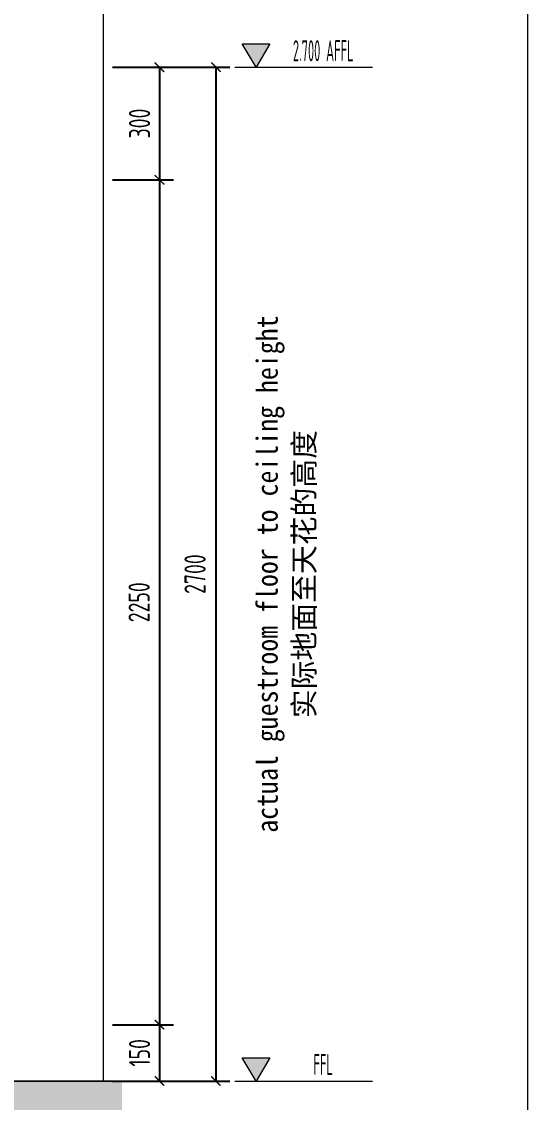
# Model space of a CAD drawing. Header units: millimetres. Extents: x 3162 to 221128, y -144913 to 11496.
# Drawn here: x 56250 to 57596, y -142092 to -139213 of the extents above; entities that cross this region are included whole.
import ezdxf
from ezdxf.enums import TextEntityAlignment as Align

# ---------------------------------------------------------------- set-up
doc = ezdxf.new("R2010")
doc.units = ezdxf.units.MM
doc.header["$LTSCALE"] = 10
doc.layers.get('Defpoints').update_dxf_attribs({"color": 250})
for name, color, linetype, lineweight in [('Drawing【图框、表格】', 150, 'Continuous', 0), ('Elevation【立面图库】', 150, 'Continuous', 0), ('FC-Hatch【平面填充】', 250, 'Continuous', 0), ('FF-Text【平面文字】', 2, 'Continuous', 0), ('RC-dimensions', 44, 'Continuous', 0), ('Wall【立面墙】', 252, 'Continuous', 0)]:
    doc.layers.add(name, color=color, linetype=linetype, lineweight=lineweight)
doc.styles.add('宋体', font='', dxfattribs={"width": 0.8})
doc.styles.add('尺寸标注', font='ARCHS.SHX', dxfattribs={"width": 0.8})
doc.styles.add('标高', font='ARCHS.SHX', dxfattribs={"width": 0.5})
doc.styles.get('宋体').set_extended_font_data('SimSun')
doc.dimstyles.new('海龙1：25', dxfattribs={"dimscale": 25, "dimtxt": 2.25, "dimasz": 1, "dimexe": 1.5, "dimexo": 1, "dimgap": 1, "dimtad": 1, "dimdec": 0, "dimrnd": 5, "dimdsep": 46, "dimtxsty": '尺寸标注', "dimblk": 'ARCHTICK', "dimblk1": 'ARCHTICK', "dimblk2": 'ARCHTICK', "dimcen": 1, "dimclrd": 44, "dimclre": 44, "dimclrt": 2, "dimadec": 0, "dimazin": 0, "dimtfac": 1, "dimtdec": 0, "dimtix": 1, "dimtmove": 2, "dimatfit": 3, "dimldrblk": 'hl_arrow2', "dimfxl": 5, "dimfxlon": 1, "dimarcsym": 0})

# ---------------------------------------------------------------- blocks, each defined once
blk = doc.blocks.new('_ArchTick')
at = {"color": 2, "linetype": 'ByBlock', "const_width": 0.15}
blk.add_lwpolyline([(-0.5, -0.5), (0.5, 0.5)], dxfattribs=at)
blk = doc.blocks.new('*D1777')
at = {"layer": 'Defpoints', "color": 0, "transparency": 16777216}
for p in [(56467.1, -139334.8), (56467.1, -139634.8), (56617.1, -139634.8)]:
    blk.add_point(p, dxfattribs=at)
at = {"layer": 'RC-dimensions', "color": 44, "lineweight": -2, "transparency": 16777216}
for p, q in [((56492.1, -139334.8), (56654.6, -139334.8)), ((56617.1, -139334.8), (56617.1, -139634.8)), ((56492.1, -139634.8), (56654.6, -139634.8))]:
    blk.add_line(p, q, dxfattribs=at)
at = {"layer": 'RC-dimensions', "color": 44, "lineweight": -2, "transparency": 16777216, "xscale": 25, "yscale": 25, "zscale": 25}
for p, rotation in [((56617.1, -139334.8), 90), ((56617.1, -139634.8), 270)]:
    blk.add_blockref('_ArchTick', p, dxfattribs=dict(at, rotation=rotation))
at = {"layer": 'RC-dimensions', "color": 2, "transparency": 16777216, "insert": (56564, -139484.8), "char_height": 56.25, "attachment_point": 5, "rotation": 90, "style": '尺寸标注'}
blk.add_mtext('300', dxfattribs=at)
blk = doc.blocks.new('hl_arrow2')
at = {"color": 2}
blk.add_line((-0.22, 0), (-1, 0), dxfattribs=at)
blk.add_lwpolyline([(-0.22, 0), (-0.86, -0.69), (-0.65, -0.86), (0, 0), (-0.65, 0.86), (-0.86, 0.69)], close=True, dxfattribs=at)
for points in [[(-0.86, 0.69), (-0.65, 0.86), (-0.22, 0), (0, 0)], [(-0.86, -0.69), (-0.65, -0.86), (-0.22, 0), (0, 0)]]:
    blk.add_solid(points, dxfattribs=at)
blk = doc.blocks.new('*D1778')
at = {"layer": 'Defpoints', "color": 0, "transparency": 16777216}
for p in [(56467.1, -141884.8), (56467.1, -142034.8), (56617.1, -142034.8)]:
    blk.add_point(p, dxfattribs=at)
at = {"layer": 'RC-dimensions', "color": 44, "lineweight": -2, "transparency": 16777216}
for p, q in [((56492.1, -141884.8), (56654.6, -141884.8)), ((56617.1, -141884.8), (56617.1, -142034.8)), ((56492.1, -142034.8), (56654.6, -142034.8))]:
    blk.add_line(p, q, dxfattribs=at)
at = {"layer": 'RC-dimensions', "color": 44, "lineweight": -2, "transparency": 16777216, "xscale": 25, "yscale": 25, "zscale": 25}
for p, rotation in [((56617.1, -141884.8), 90), ((56617.1, -142034.8), 270)]:
    blk.add_blockref('_ArchTick', p, dxfattribs=dict(at, rotation=rotation))
at = {"layer": 'RC-dimensions', "color": 2, "transparency": 16777216, "insert": (56564, -141959.8), "char_height": 56.25, "attachment_point": 5, "rotation": 90, "style": '尺寸标注'}
blk.add_mtext('150', dxfattribs=at)
blk = doc.blocks.new('*D1779')
at = {"layer": 'Defpoints', "color": 0, "transparency": 16777216}
for p in [(56467.1, -139334.8), (56467.1, -142034.8), (56767.1, -142034.8)]:
    blk.add_point(p, dxfattribs=at)
at = {"layer": 'RC-dimensions', "color": 44, "lineweight": -2, "transparency": 16777216}
for p, q in [((56642.1, -139334.8), (56804.6, -139334.8)), ((56767.1, -139334.8), (56767.1, -142034.8)), ((56642.1, -142034.8), (56804.6, -142034.8))]:
    blk.add_line(p, q, dxfattribs=at)
at = {"layer": 'RC-dimensions', "color": 44, "lineweight": -2, "transparency": 16777216, "xscale": 25, "yscale": 25, "zscale": 25}
for p, rotation in [((56767.1, -139334.8), 90), ((56767.1, -142034.8), 270)]:
    blk.add_blockref('_ArchTick', p, dxfattribs=dict(at, rotation=rotation))
at = {"layer": 'RC-dimensions', "color": 2, "transparency": 16777216, "insert": (56711.6, -140684.8), "char_height": 56.25, "attachment_point": 5, "rotation": 90, "style": '尺寸标注'}
blk.add_mtext('2700', dxfattribs=at)
blk = doc.blocks.new('海龍_立面标识')
at = {"style": '宋体', "width": 0.9, "flags": 8}
blk.add_attdef('FLOOR_HEIGHT', text='', height=2.25, rotation=90, dxfattribs=at).set_placement((0, 0), align=Align.CENTER)
at = {"style": '宋体', "flags": 8}
blk.add_attdef('HEIGHT', text='', height=2.25, rotation=90, dxfattribs=at).set_placement((-3.5, 0), align=Align.CENTER)
blk = doc.blocks.new('hl_Elevation-A2')
blk.add_hatch(color=150).paths.add_polyline_path([(3.74, 2.47), (2.27, 0), (0.8, 2.47)])
at = {"color": 150}
blk.add_line((0, 0), (14.67, 0), dxfattribs=at)
blk.add_lwpolyline([(3.74, 2.47), (2.27, 0), (0.8, 2.47)], close=True, dxfattribs=at)
at = {"color": 2, "style": '标高', "width": 0.8, "flags": 8}
blk.add_attdef('HEIGHT', text='', height=2.25, dxfattribs=at).set_placement((9.42, 1.75), align=Align.MIDDLE_CENTER)
blk = doc.blocks.new('*D1795')
at = {"layer": 'Defpoints', "color": 0, "transparency": 16777216}
for p in [(56467.1, -139634.8), (56467.1, -141884.8), (56617.1, -141884.8)]:
    blk.add_point(p, dxfattribs=at)
at = {"layer": 'RC-dimensions', "color": 44, "lineweight": -2, "transparency": 16777216}
for p, q in [((56492.1, -139634.8), (56654.6, -139634.8)), ((56617.1, -139634.8), (56617.1, -141884.8)), ((56492.1, -141884.8), (56654.6, -141884.8))]:
    blk.add_line(p, q, dxfattribs=at)
at = {"layer": 'RC-dimensions', "color": 44, "lineweight": -2, "transparency": 16777216, "xscale": 25, "yscale": 25, "zscale": 25}
for p, rotation in [((56617.1, -139634.8), 90), ((56617.1, -141884.8), 270)]:
    blk.add_blockref('_ArchTick', p, dxfattribs=dict(at, rotation=rotation))
at = {"layer": 'RC-dimensions', "color": 2, "transparency": 16777216, "insert": (56562.8, -140759.8), "char_height": 56.25, "attachment_point": 5, "rotation": 90, "style": '尺寸标注'}
blk.add_mtext('2250', dxfattribs=at)

msp = doc.modelspace()

# ---------------------------------------------------------------- hatches: boundary and pattern name
at = {"layer": 'FC-Hatch【平面填充】'}
h = msp.add_hatch(dxfattribs=at)
h.set_pattern_fill('钢筋混凝土', color=256, scale=50, angle=180, style=0, pattern_type=2)
h.set_pattern_definition([(225, (0, -432.137), (35.355339, -35.355339), []), (230, (0, -432.14), (-71.726018, 6.275218), [7.5, -82.5]), (175, (0, -432.14), (13.87511, -75.219228), [6, -66]), (280.4514, (-5.98, -431.614), (-57.85092, -68.94393), [6.374, -70.1142]), (226.1842, (-2e-15, -452.14), (-106.724086, 16.55189), [11.25, -123.75]), (276.6356, (-8.89, -450.76), (-93.46626, -97.41178), [9.56105, -105.1713]), (171.1842, (-2e-15, -452.14), (-93.46618, -97.41189), [9, -99]), (201, (-10, -447.14), (-59.690703, 40.261893), [7.5, -82.5]), (146, (-10, -447.14), (-24.33156, -72.515006), [6, -66]), (251.4514, (-14.974, -443.78), (-84.022234, -32.253037), [6.374, -70.1142]), (217.5, (0, -432.137), (-1.2159855, -33.2893854), [0.5, -65.2, 0.5, -67, 0.5, -66.25]), (187.5, (0, -432.137), (-26.306954, -39.441171), [0.5, -38.2, 0.5, -63.7, 0.5, -25.25]), (147.5, (22.3, -432.137), (-53.3822436, 2.255487), [0.5, -25, 0.5, -78, 0.5, -103.5]), (137.5, (32.3, -432.137), (-58.318617, -10.010498), [0.5, -32.5, 0.5, -51.8, 0.5, -73.5])])
h.paths.add_polyline_path([(49917.1, -142134.8), (49917.1, -142034.8), (56517.1, -142034.8), (56517.1, -142134.8)])

# ---------------------------------------------------------------- linework, layer by layer
at = {"layer": 'Drawing【图框、表格】'}
msp.add_lwpolyline([(39841.4, -143345.3), (39841.4, -131109.9), (57595.6, -131109.9), (57595.6, -143345.3)], close=True, dxfattribs=at)
msp.add_lwpolyline([(39841.4, -143345.3), (39841.4, -131109.9), (57595.6, -131109.9), (57595.6, -143345.3)], close=True, dxfattribs=at)
at = {"layer": 'Wall【立面墙】'}
for points in [[(56217.1, -142034.8), (56217.1, -139084.8), (56467.1, -139084.8), (56467.1, -142034.8)], [(49917.1, -142034.8), (49917.1, -142034.8), (56517.1, -142034.8), (56517.1, -142034.8)]]:
    msp.add_lwpolyline(points, close=True, dxfattribs=at)

# ---------------------------------------------------------------- block references
at = {"layer": 'Elevation【立面图库】'}
ref = msp.add_blockref('hl_Elevation-A2', (56817.1, -139334.8), dxfattribs=dict(at, xscale=25, yscale=25, zscale=25))
ref.add_attrib('HEIGHT', '2.700 AFFL', dxfattribs={"layer": '0', "color": 2, "height": 56.25, "style": '标高', "width": 0.5}).set_placement((57052.6, -139291), align=Align.MIDDLE_CENTER)
ref = msp.add_blockref('hl_Elevation-A2', (56817.1, -142034.8), dxfattribs=dict(at, xscale=25, yscale=25, zscale=25))
ref.add_attrib('HEIGHT', 'FFL', dxfattribs={"layer": '0', "color": 2, "height": 56.25, "style": '标高', "width": 0.5}).set_placement((57052.6, -141991), align=Align.MIDDLE_CENTER)
at = {"layer": 'FF-Text【平面文字】'}
ref = msp.add_blockref('海龍_立面标识', (56885.8, -140684.8), dxfattribs=dict(at, xscale=-25, yscale=25, zscale=25))
ref.add_attrib('FLOOR_HEIGHT', 'actual guestroom floor to ceiling height', dxfattribs={"layer": '0', "height": 56.25, "rotation": 90, "style": '宋体', "width": 0.9}).set_placement((56931.5, -140684.8), align=Align.CENTER)
ref.add_attrib('HEIGHT', '实际地面至天花的高度', dxfattribs={"layer": '0', "height": 56.25, "rotation": 90, "style": '宋体'}).set_placement((57029.6, -140684.8), align=Align.CENTER)

# ---------------------------------------------------------------- dimensions: what is measured, and where the dimension line sits
at = {"layer": 'RC-dimensions'}
for base, p1, p2, picture, middle in [((56617.1, -139634.8), (56467.1, -139334.8), (56467.1, -139634.8), '*D1777', (56564, -139484.8)), ((56767.1, -142034.8), (56467.1, -139334.8), (56467.1, -142034.8), '*D1779', (56711.6, -140684.8)), ((56617.1, -141884.8), (56467.1, -139634.8), (56467.1, -141884.8), '*D1795', (56562.8, -140759.8)), ((56617.1, -142034.8), (56467.1, -141884.8), (56467.1, -142034.8), '*D1778', (56564, -141959.8))]:
    dim = msp.add_linear_dim(base=base, p1=p1, p2=p2, angle=270, dimstyle='海龙1：25', override={"dimscale": 25, "dimtxsty": '尺寸标注', "dimblk1": 'ArchTick', "dimblk2": 'ArchTick', "dimsah": 1, "dimclrt": 2}, dxfattribs=at)
    dim.commit()
    dim.dimension.update_dxf_attribs({"geometry": picture, "text_midpoint": middle})

doc.saveas('drawing.dxf')
